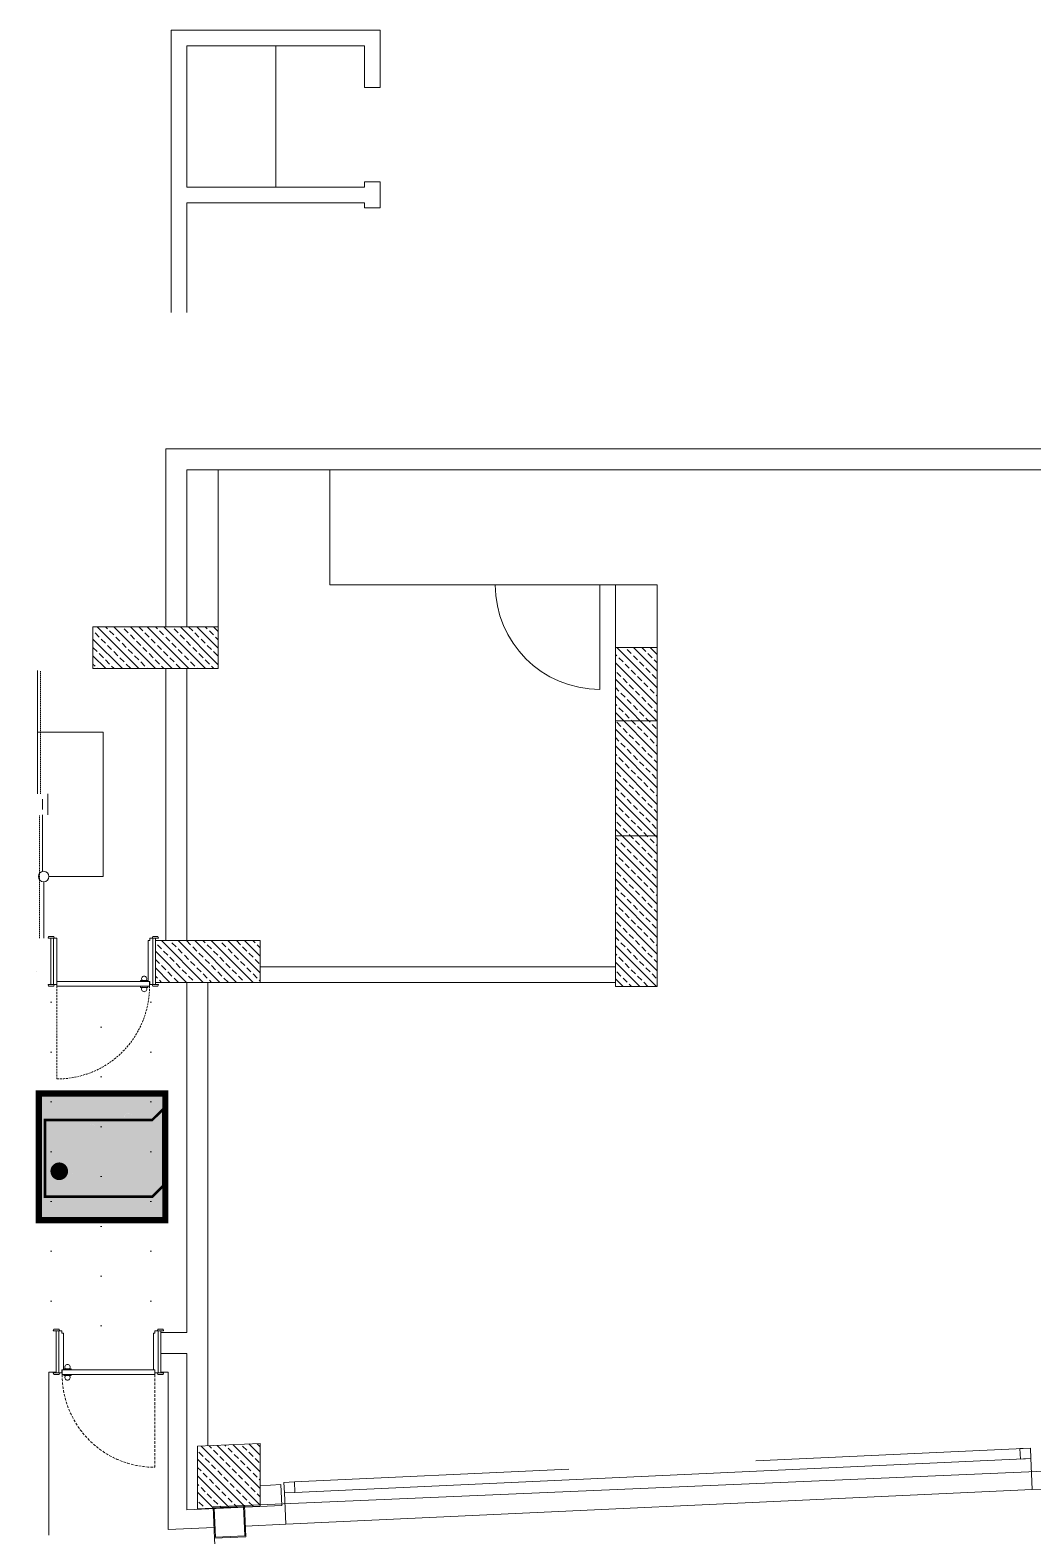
# Model space of a CAD drawing. Extents: x 309271 to 319232, y 6123 to 12941.
# Drawn here: x 309271 to 310231, y 11420 to 12859 of the extents above; entities that cross this region are included whole.
import ezdxf

# ---------------------------------------------------------------- set-up
doc = ezdxf.new("R2010")
doc.units = 0
doc.header["$LTSCALE"] = 25
doc.header["$MEASUREMENT"] = 0
doc.linetypes.add('DASHED', pattern=[0.75, 0.5, -0.25])
doc.linetypes.add('DUZ', pattern=[0])
for name, color, linetype, lineweight in [('Ar-DIM-INT', 2, 'CONTINUOUS', 0), ('DUVAR', 11, 'CONTINUOUS', 0), ('MERD_IZDUSUM', 8, 'DASHED', 0), ('PLAN_KESIT_TAS', 222, 'CONTINUOUS', 18), ('t_dograma', 4, 'CONTINUOUS', 0), ('t_dograma_gorunus', 5, 'CONTINUOUS', 0), ('t_dograma_kst', 5, 'CONTINUOUS', 0), ('t_kolon_rev', 1, 'CONTINUOUS', 0), ('t_kolon_tarama_rev', 9, 'CONTINUOUS', 0), ('t_merdiven', 3, 'CONTINUOUS', 0), ('t_sıva', 7, 'CONTINUOUS', 0), ('TERAS', 2, 'CONTINUOUS', 0)]:
    doc.layers.add(name, color=color, linetype=linetype, lineweight=lineweight)
doc.layers.add('H Fire-Exit', color=7, linetype='CONTINUOUS', lineweight=0, true_color=0x008a00)
doc.layers.add('H MALL HATCH', color=7, linetype='CONTINUOUS', lineweight=0, true_color=0xfff4d1)
pattern_1 = [(135, (94215.629, -583423.421), (-7.95495129, -7.95495129), []), (135, (94215.629, -583415.466), (-7.95495129, -7.95495129), [5.625, -2.8125])]

# ---------------------------------------------------------------- blocks, each defined once
blk = doc.blocks.new('aa')
at = {"layer": 't_dograma_gorunus'}
for p, q in [((595367.5, -215161.4), (595368.5, -215161.4)), ((595367.5, -215168.4), (595367.5, -215161.4)), ((595374, -215161.4), (595373, -215161.4)), ((595374, -215168.4), (595374, -215161.4)), ((595367.5, -215168.4), (595368.5, -215168.4)), ((595374, -215168.4), (595373, -215168.4))]:
    blk.add_line(p, q, dxfattribs=at)
at = {"layer": 't_dograma_gorunus', "extrusion": (0, 0, -1)}
blk.add_ellipse((595365.8, -215164.9, -8664268082641.7), major_axis=(1.77, 1.77), ratio=1, start_param=1.570796, end_param=6.283185, dxfattribs=at)
at = {"layer": 't_dograma_gorunus'}
blk.add_ellipse((595375.8, -215164.9, -8664268082641.7), major_axis=(-1.77, 1.77), ratio=1, start_param=1.570796, end_param=6.283185, dxfattribs=at)
at = {"layer": 't_dograma_kst'}
for p, q in [((595368.5, -215073.4), (595370.3, -215072.9)), ((595368.5, -215073.4), (595368.5, -215078.4)), ((595368.5, -215078.4), (595370.3, -215078.9)), ((595370.3, -215075.7), (595370.3, -215072.9)), ((595370.3, -215075.7), (595370.3, -215078.2)), ((595370.3, -215075.7), (595414.5, -215075.7)), ((595370.3, -215078.2), (595370.3, -215081.2)), ((595370.3, -215078.2), (595414.5, -215078.2)), ((595414.5, -215075.7), (595414.5, -215072.9)), ((595416.3, -215073.4), (595414.5, -215072.9)), ((595414.5, -215075.7), (595414.5, -215081.2)), ((595416.3, -215078.4), (595414.5, -215078.9)), ((595416.3, -215073.4), (595416.3, -215078.4)), ((595368.5, -215081.4), (595373, -215081.4)), ((595368.5, -215170), (595368.5, -215081.4)), ((595370.3, -215081.2), (595373, -215081.2)), ((595414.5, -215081.2), (595373, -215081.2)), ((595373, -215170), (595373, -215081.4)), ((595368.5, -215170), (595373, -215170)), ((595368.5, -215173), (595370.3, -215172.5)), ((595368.5, -215178), (595368.5, -215173)), ((595368.5, -215178), (595370.3, -215178.5)), ((595370.3, -215173.2), (595370.3, -215170.2)), ((595370.3, -215170.2), (595373, -215170.2)), ((595370.3, -215173.2), (595414.5, -215173.2)), ((595370.3, -215173.2), (595370.3, -215178.5)), ((595370.3, -215175.7), (595414.5, -215175.7)), ((595373, -215170.2), (595373, -215168.7)), ((595373, -215168.7), (595412.3, -215168.7)), ((595412.3, -215168.7), (595412.3, -215170.2)), ((595414.5, -215170.2), (595412.3, -215170.2)), ((595414.5, -215170.2), (595414.5, -215173.2)), ((595416.3, -215173), (595414.5, -215172.5)), ((595414.5, -215178.5), (595414.5, -215173.2)), ((595416.3, -215178), (595414.5, -215178.5)), ((595416.3, -215178), (595416.3, -215173))]:
    blk.add_line(p, q, dxfattribs=at)
at = {"layer": 't_dograma_kst', "linetype": 'DASHED', "ltscale": 0.15}
blk.add_line((595368.5, -215081.4), (595279.9, -215081.4), dxfattribs=at)
blk.add_arc((595368.4, -215081.5, -8664268082641.7), 88.5, 179.9508, 270.0492, dxfattribs=at)
blk = doc.blocks.new('zz')
at = {"layer": 't_dograma_gorunus'}
for p, q in [((594996.7, -215088), (594997.7, -215088)), ((594996.7, -215088), (594996.7, -215095)), ((595003.2, -215088), (595002.2, -215088)), ((595003.2, -215088), (595003.2, -215095)), ((594996.7, -215095), (594997.7, -215095)), ((595003.2, -215095), (595002.2, -215095))]:
    blk.add_line(p, q, dxfattribs=at)
blk.add_ellipse((594994.9, -215091.5, -1143.9), major_axis=(-1.77, 1.77), ratio=1, start_param=-1.570796, end_param=3.141593, dxfattribs=at)
at = {"layer": 't_dograma_gorunus', "extrusion": (0, 0, -1)}
blk.add_ellipse((595005, -215091.5, -1143.9), major_axis=(1.77, 1.77), ratio=1, start_param=-1.570796, end_param=3.141593, dxfattribs=at)
at = {"layer": 't_dograma_kst'}
for p, q in [((594997.7, -215078.4), (594999.5, -215077.9)), ((594997.7, -215078.4), (594997.7, -215083.4)), ((594999.5, -215083.2), (594999.5, -215077.9)), ((595039.5, -215077.9), (595039.5, -215083.2)), ((595041.3, -215078.4), (595039.5, -215077.9)), ((595041.3, -215078.4), (595041.3, -215083.4)), ((594997.7, -215083.4), (594999.5, -215083.9)), ((594997.7, -215086.4), (595002.2, -215086.4)), ((594997.7, -215086.4), (594997.7, -215175)), ((594999.5, -215080.7), (595039.5, -215080.7)), ((594999.5, -215083.2), (594999.5, -215086.2)), ((594999.5, -215083.2), (595039.5, -215083.2)), ((594999.5, -215086.2), (595002.2, -215086.2)), ((595002.2, -215086.2), (595002.2, -215087.7)), ((595002.2, -215086.4), (595002.2, -215175)), ((595002.2, -215087.7), (595037.3, -215087.7)), ((595017.5, -215080.7), (595037.5, -215080.7)), ((595039.5, -215086.2), (595037.3, -215086.2)), ((595037.3, -215087.7), (595037.3, -215086.2)), ((595039.5, -215086.2), (595039.5, -215083.2)), ((595041.3, -215083.4), (595039.5, -215083.9)), ((594997.7, -215175), (595002.2, -215175)), ((594997.7, -215178), (594999.5, -215177.5)), ((594997.7, -215183), (594997.7, -215178)), ((594999.5, -215178.2), (594999.5, -215175.2)), ((594999.5, -215175.2), (595002.2, -215175.2)), ((594999.5, -215180.7), (594999.5, -215178.2)), ((594999.5, -215178.2), (595039.5, -215178.2)), ((594999.5, -215180.7), (594999.5, -215183.5)), ((594999.5, -215180.7), (595039.5, -215180.7)), ((595002.2, -215175.2), (595002.2, -215173.7)), ((595002.2, -215173.7), (595037.3, -215173.7)), ((595017.5, -215180.7), (595037.5, -215180.7)), ((595037.3, -215173.7), (595037.3, -215175.2)), ((595039.5, -215175.2), (595037.3, -215175.2)), ((595039.5, -215175.2), (595039.5, -215178.2)), ((595041.3, -215178), (595039.5, -215177.5)), ((595039.5, -215180.7), (595039.5, -215178.2)), ((595039.5, -215180.7), (595039.5, -215183.5)), ((595041.3, -215183), (595041.3, -215178)), ((594997.7, -215183), (594999.5, -215183.5)), ((595041.3, -215183), (595039.5, -215183.5))]:
    blk.add_line(p, q, dxfattribs=at)
at = {"layer": 't_dograma_kst', "linetype": 'DASHED', "ltscale": 0.2}
blk.add_line((594997.7, -215175), (594909.1, -215175), dxfattribs=at)
blk.add_arc((594997.6, -215174.9, -1143.9), 88.5, 89.9508, 180.0492, dxfattribs=at)
blk = doc.blocks.new('YANGIN KAÇIŞ')
at = {"layer": 'H Fire-Exit'}
h = blk.add_hatch(color=256, dxfattribs=at)
h.dxf.hatch_style = 1
h.paths.add_polyline_path([(51194.6, 62025.1), (51073.5, 62025.1), (51073.5, 61904.1), (51194.6, 61904.1)])
h.paths.add_polyline_path([(51169.3, 61943.8), (51171.5, 61943.8, -1), (51171.5, 61934.9), (51169.3, 61934.9), (51169.3, 61916.7), (51179.7, 61906.1), (51106.5, 61906.1), (51095.9, 61916.7), (51095.9, 62019.3), (51169.3, 62019.3)], flags=16)
h.paths.add_polyline_path([(51111.8, 62005.6, -1), (51128.7, 62005.6, -1)], flags=0)
h = blk.add_hatch(color=256, dxfattribs=at)
h.dxf.hatch_style = 1
h.paths.add_polyline_path([(51169.3, 62019.3), (51095.9, 62019.3), (51095.9, 61977.3), (51106.9, 61977.3), (51117.5, 61991.9, -0.229822), (51123.9, 61995.3), (51150.7, 61995.3, -0.261734), (51155.3, 61992.7), (51165.1, 61976.6, -0.330898), (51164.7, 61972.5, -0.228292), (51161.4, 61971.2, -0.18991), (51158.2, 61972.7), (51150.1, 61986.4), (51138.4, 61986.4), (51145.9, 61971.5, -0.090287), (51149, 61960.9, -0.008139), (51150.5, 61943.8), (51169.3, 61943.8)])
h.paths.add_polyline_path([(51111.8, 62005.6, -1), (51128.7, 62005.6, -1)], flags=16)
at = {"layer": 'H Fire-Exit', "true_color": 0xffffff}
h = blk.add_hatch(color=7, dxfattribs=at)
h.dxf.hatch_style = 1
h.paths.add_polyline_path([(51128.7, 62005.6, 1), (51111.8, 62005.6, 1)])
h = blk.add_hatch(color=7, dxfattribs=at)
h.dxf.hatch_style = 1
edge = h.paths.add_edge_path()
edge.add_line((51138.4, 61986.4), (51150.1, 61986.4))
edge.add_line((51150.1, 61986.4), (51158.2, 61972.7))
edge.add_arc((51161.7, 61976), 4.84, 223.4221, 266.4341)
edge.add_arc((51161.7, 61975.2), 4.02, 266.4341, 317.8731)
edge.add_arc((51162.1, 61974.8), 3.41, 317.8731, 391.1101)
edge.add_line((51165.1, 61976.6), (51155.3, 61992.7))
edge.add_arc((51150.7, 61989.9), 5.41, 31.3311, 90)
edge.add_line((51150.7, 61995.3), (51123.9, 61995.3))
edge.add_arc((51124.2, 61987), 8.3, 92.219, 143.9914)
edge.add_line((51117.5, 61991.9), (51106.9, 61977.3))
edge.add_line((51106.9, 61977.3), (51095.9, 61977.3))
edge.add_line((51095.9, 61977.3), (51095.9, 61969.5))
edge.add_line((51095.9, 61969.5), (51109.2, 61969.5))
edge.add_arc((51106.9, 61977.5), 8.34, 286.6483, 324.2627)
edge.add_line((51113.6, 61972.6), (51119.4, 61980.6))
edge.add_line((51119.4, 61980.6), (51127.8, 61964.3))
edge.add_line((51127.8, 61964.3), (51110.5, 61927.1))
edge.add_arc((51115.4, 61925.6), 5.17, 163.2714, 333.7123)
edge.add_line((51120, 61923.3), (51137.1, 61957.9))
edge.add_line((51137.1, 61957.9), (51140.4, 61938.8))
edge.add_arc((51144.5, 61939), 4.11, 182.3687, 270)
edge.add_line((51144.5, 61934.9), (51171.5, 61934.9))
edge.add_arc((51171.4, 61939.3), 4.44, 271.5611, 448.4389)
edge.add_line((51171.5, 61943.8), (51150.5, 61943.8))
edge.add_arc((50625.5, 61905.2), 526.5, 4.1983, 6.0636)
edge.add_arc((51118.3, 61957.6), 30.9, 6.0636, 26.7)
edge.add_line((51145.9, 61971.5), (51138.4, 61986.4))
at = {"layer": 'H Fire-Exit'}
h = blk.add_hatch(color=256, dxfattribs=at)
h.dxf.hatch_style = 1
h.paths.add_polyline_path([(51169.3, 61934.9), (51144.5, 61934.9, -0.402156), (51140.4, 61938.8), (51137.1, 61957.9), (51120, 61923.3, -0.919877), (51110.5, 61927.1), (51127.8, 61964.3), (51119.4, 61980.6), (51113.6, 61972.6, -0.165613), (51109.2, 61969.5), (51095.9, 61969.5), (51095.9, 61916.7), (51106.5, 61906.1), (51179.7, 61906.1), (51169.3, 61916.7)])
at = {"layer": 'H Fire-Exit', "color": 0, "const_width": 6.05}
blk.add_lwpolyline([(51073.5, 62025.1), (51194.6, 62025.1), (51194.6, 61904.1), (51073.5, 61904.1)], close=True, dxfattribs=at)
at = {"layer": 'H Fire-Exit', "color": 7, "true_color": 0xffffff, "const_width": 2.42}
blk.add_lwpolyline([(51095.9, 61916.7), (51095.9, 62019.3), (51169.3, 62019.3), (51169.3, 61916.7), (51179.7, 61906.1), (51106.5, 61906.1)], close=True, dxfattribs=at)

msp = doc.modelspace()

# ---------------------------------------------------------------- hatches: boundary and pattern name
at = {"layer": 'H MALL HATCH'}
h = msp.add_hatch(dxfattribs=at)
h.set_pattern_fill('DOTS', color=0, scale=30, angle=90)
h.set_pattern_definition([(90, (520460.745, -404026.925), (-47.625, 23.8125), [0, -47.625])])
h.paths.add_polyline_path([(309271.3, 11948.9), (309271.3, 11614.1), (309421.3, 11614.1), (309421.3, 11949.1), (309396.3, 11949.1)])
at = {"layer": 't_kolon_tarama_rev'}
h = msp.add_hatch(dxfattribs=at)
h.set_pattern_fill('ANSI33', color=256, scale=45, angle=90, style=0)
h.set_pattern_definition(pattern_1)
h.paths.add_polyline_path([(309331.4, 12289), (309331.4, 12249), (309451.4, 12249), (309451.4, 12289)])
h = msp.add_hatch(dxfattribs=at)
h.set_pattern_fill('ANSI33', color=256, scale=45, angle=90, style=0)
h.set_pattern_definition(pattern_1)
h.paths.add_polyline_path([(309831.3, 12269.1), (309831.3, 11944.9), (309871.3, 11944.9), (309871.3, 12269.1)])
h = msp.add_hatch(dxfattribs=at)
h.set_pattern_fill('ANSI33', color=256, scale=45, angle=90, style=0)
h.set_pattern_definition(pattern_1)
h.paths.add_polyline_path([(309391.3, 11948.9), (309391.3, 11988.9), (309491.4, 11988.9), (309491.4, 11948.9)])
h = msp.add_hatch(dxfattribs=at)
h.set_pattern_fill('ANSI33', color=256, scale=45, angle=90, style=0)
h.set_pattern_definition(pattern_1)
h.paths.add_polyline_path([(309431.4, 11505.3), (309431.4, 11445.3), (309491.4, 11448), (309491.4, 11508)])

# ---------------------------------------------------------------- linework, layer by layer
at = {"layer": 'Ar-DIM-INT', "ltscale": 0.3}
for p, q in [((309831.3, 12329.1), (309558, 12329.1)), ((309491.4, 11963.9), (309831.3, 11963.9)), ((309491.4, 11948.9), (309831.3, 11948.9))]:
    msp.add_line(p, q, dxfattribs=at)
for points in [[(309406.3, 12859.5), (309406.3, 12589.5)], [(309406.3, 12859.5), (309406.3, 12859.5), (309606.3, 12859.5)], [(309606.3, 12859.5), (309606.3, 12804.5)], [(309591.3, 12714.4), (309591.3, 12709.4), (309421.3, 12709.4), (309421.3, 12844.5), (309591.3, 12844.5)], [(309506.3, 12844.5), (309506.3, 12709.4)], [(309591.3, 12844.5), (309591.3, 12804.5)], [(309591.3, 12844.5), (309591.3, 12804.5)], [(309591.3, 12804.5), (309591.3, 12804.5), (309606.3, 12804.5)], [(309591.3, 12709.4), (309591.3, 12709.4), (309421.3, 12709.4)], [(309591.3, 12714.4), (309591.3, 12709.4)], [(309591.3, 12714.4), (309591.3, 12714.4), (309606.3, 12714.4)], [(309606.3, 12714.4), (309606.3, 12689.4)], [(309591.3, 12689.4), (309591.3, 12694.4), (309421.3, 12694.4), (309421.3, 12589.5)], [(309591.3, 12694.4), (309591.3, 12689.4)], [(309591.3, 12689.4), (309591.3, 12689.4), (309606.3, 12689.4)], [(309558, 12329.1), (309558, 12439.1)], [(309816.3, 12329.1), (309716.3, 12329.1)], [(309831.3, 12329.1), (309816.3, 12329.1), (309816.3, 12229.1)]]:
    msp.add_lwpolyline(points, dxfattribs=at)
for points in [[(309421.3, 12439.1), (309451.4, 12439.1), (309451.4, 12289), (309421.3, 12289)], [(309831.3, 12329.1), (309871.3, 12329.1), (309871.3, 12269.1), (309831.3, 12269.1)]]:
    msp.add_lwpolyline(points, close=True, dxfattribs=at)
msp.add_arc((309816.3, 12329.1), 100, 180, 270, dxfattribs=at)
at = {"layer": 'DUVAR'}
for p, q in [((309831.3, 12439.1), (310251.3, 12439.1)), ((309401.3, 11989.1), (309401.3, 12249.1)), ((309421.3, 11988.9), (309421.3, 12249)), ((309391.3, 11958.9), (309391.3, 11989.1)), ((309421.3, 11949.1), (309421.3, 11614.1)), ((309441.3, 11949.1), (309441.3, 11505.7)), ((309396.3, 11614.1), (309421.3, 11614.1)), ((309396.3, 11614.1), (309421.3, 11614.1)), ((309396.3, 11594.1), (309421.3, 11594.1)), ((309421.3, 11594.1), (309421.3, 11444.6)), ((309511.3, 11468.6), (309491.3, 11467.6)), ((309512.2, 11448.7), (309511.3, 11468.6)), ((309421.3, 11444.6), (309512.2, 11448.7))]:
    msp.add_line(p, q, dxfattribs=at)
for points in [[(309401.3, 12289), (309401.3, 12459.1), (310616.3, 12459.1)], [(309421.3, 12289), (309421.3, 12439.1), (309831.3, 12439.1)]]:
    msp.add_lwpolyline(points, dxfattribs=at)
at = {"layer": 'MERD_IZDUSUM', "ltscale": 0.1}
for p, q in [((309281.3, 12129.1), (309281.3, 12247.1)), ((309280.3, 11991.1), (309280.3, 12109.1))]:
    msp.add_line(p, q, dxfattribs=at)
at = {"layer": 'PLAN_KESIT_TAS', "linetype": 'DUZ', "ltscale": 10}
for p, q in [((309411.3, 11594.2), (309411.3, 11594.1)), ((309289.3, 11576.1), (309289.3, 11420.4)), ((309296.3, 11576.1), (309289.3, 11576.1)), ((309403.3, 11576.1), (309396.3, 11576.1)), ((309403.3, 11576.1), (309403.3, 11425.7)), ((310230.1, 11463.8), (310228.7, 11493.8)), ((310230.1, 11463.8), (310257.3, 11465)), ((309516, 11430.7), (309514.7, 11460.7)), ((309447.3, 11427.7), (309403.3, 11425.7)), ((309516, 11430.7), (309477.3, 11429))]:
    msp.add_line(p, q, dxfattribs=at)
at = {"layer": 't_dograma', "ltscale": 0.1}
for p, q in [((309524.6, 11461.2), (310228.7, 11493.6)), ((310228.3, 11503.6), (309965.6, 11491.5)), ((309786.8, 11483.3), (309524.2, 11471.2)), ((309516, 11430.7), (310230.1, 11463.8))]:
    msp.add_line(p, q, dxfattribs=at)
at = {"layer": 't_dograma'}
for points in [[(310228.7, 11493.6), (310228.3, 11503.6), (310218.3, 11503.1), (310218.7, 11493.1)], [(309514.7, 11460.7), (309514.2, 11470.7), (309524.2, 11471.2), (309524.6, 11461.2)]]:
    msp.add_lwpolyline(points, close=True, dxfattribs=at)
at = {"layer": 't_kolon_rev'}
msp.add_line((309491.4, 11988.9), (309391.3, 11988.9), dxfattribs=at)
for points in [[(309331.4, 12289), (309331.4, 12249), (309451.4, 12249), (309451.4, 12289)], [(309831.3, 12269.1), (309831.3, 11944.9), (309871.3, 11944.9), (309871.3, 12269.1)], [(309831.3, 12269.1), (309831.3, 12199.1), (309871.3, 12199.1), (309871.3, 12269.1)], [(309831.3, 12199.1), (309831.3, 12088.9), (309871.3, 12088.9), (309871.3, 12199.1)], [(309431.4, 11505.3), (309431.4, 11445.3), (309491.4, 11448), (309491.4, 11508)]]:
    msp.add_lwpolyline(points, close=True, dxfattribs=at)
for points in [[(309391.3, 11948.9), (309491.4, 11948.9), (309491.4, 11988.9)], [(309448.1, 11432.4), (309447.4, 11446.4), (309475.4, 11447.7), (309476.1, 11433.7), (309477.1, 11433.7), (309476.4, 11448.7), (309446.4, 11447.3), (309447.1, 11432.3), (309448.1, 11432.4)], [(309447.1, 11432.3), (309447.8, 11417.4), (309477.7, 11418.7), (309477.1, 11433.7), (309476.1, 11433.7), (309476.7, 11419.7), (309448.7, 11418.4), (309448.1, 11432.4), (309447.1, 11432.3)]]:
    msp.add_lwpolyline(points, dxfattribs=at)
at = {"layer": 't_kolon_tarama_rev'}
msp.add_line((309277, 11958.9), (309277, 11958.9), dxfattribs=at)
at = {"layer": 't_merdiven'}
for p, q in [((309278.3, 12247.1), (309278.3, 12129.1)), ((309283.3, 12124.1), (309283.3, 12114.1)), ((309288.3, 12129.1), (309288.3, 12109.1)), ((309283.3, 12055.1), (309283.3, 12109.1)), ((309284.3, 11991.1), (309284.3, 12045.1))]:
    msp.add_line(p, q, dxfattribs=at)
msp.add_lwpolyline([(309278.3, 12188.1), (309341.3, 12188.1), (309341.3, 12050.1), (309289.3, 12050.1)], dxfattribs=at)
msp.add_circle((309284.3, 12050.1), 5, dxfattribs=at)
at = {"layer": 'TERAS'}
msp.add_lwpolyline([(309469.9, 10928.3), (310295.3, 10966.3), (310272.8, 11455.3), (310272.8, 11455.3), (310271.5, 11482.9), (309446.4, 11447.3), (309447.8, 11417.4)], close=True, dxfattribs=at)

# ---------------------------------------------------------------- block references
at = {"layer": 't_dograma'}
for name, p, rotation in [('aa', (94215.6, -583423.4), 90.00000140170536), ('zz', (94215.6, -583423.9), 90)]:
    msp.add_blockref(name, p, dxfattribs=dict(at, rotation=rotation))
at = {"layer": 't_sıva', "rotation": 90}
msp.add_blockref('YANGIN KAÇIŞ', (371304.8, -39352), dxfattribs=at)

doc.saveas('drawing.dxf')
